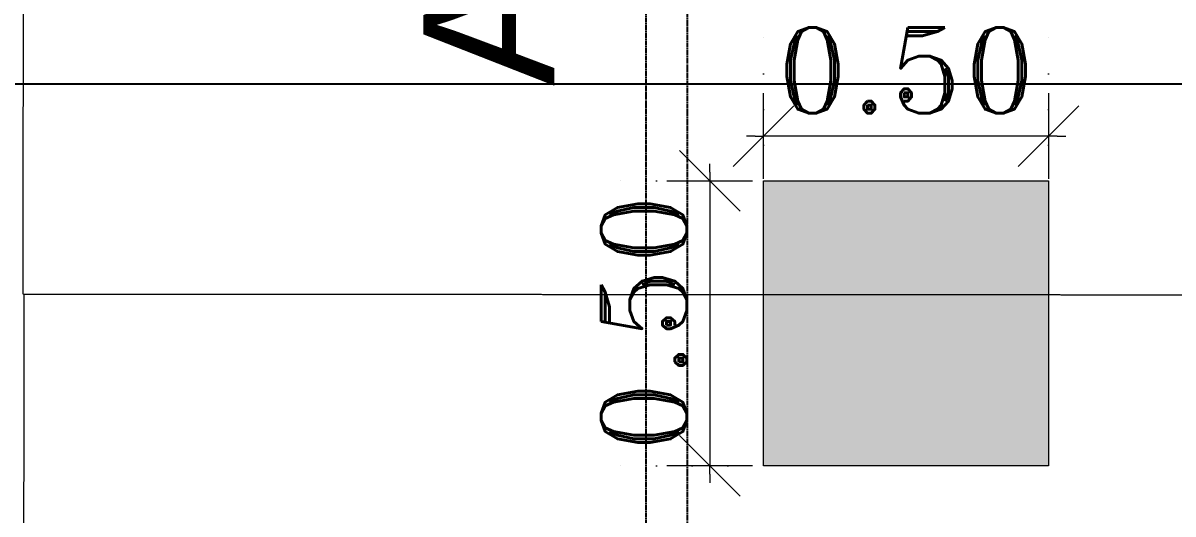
# Model space of a CAD drawing. Header units: inches. Extents: x 102655 to 148943, y 72248 to 114419.
# Drawn here: x 118775 to 120788, y 85085 to 85945 of the extents above; entities that cross this region are included whole.
import ezdxf

# ---------------------------------------------------------------- set-up
doc = ezdxf.new("R2010")
doc.units = ezdxf.units.IN
doc.linetypes.add('CENTER INDS', pattern=[13.335, 8.89, -1.11125, 2.2225, -1.11125])
doc.linetypes.add('DOT2', pattern=[0.125, 0, -0.125])
doc.layers.get('Defpoints').update_dxf_attribs({"color": 8})
for name, color, linetype, lineweight in [('ceiling dim', 8, 'Continuous', 5), ('Furnitureee', 8, 'Continuous', 5), ('S-SOLID', 8, 'Continuous', 0)]:
    doc.layers.add(name, color=color, linetype=linetype, lineweight=lineweight)
doc.layers.add('ELECTRICAL LIGHTING CEILING', color=6, linetype='CENTER INDS', true_color=0xff00ff)
doc.styles.add('ROMANT', font='romant')
doc.styles.get("Standard").update_dxf_attribs({"font": 'arial.ttf'})
doc.dimstyles.new('50', dxfattribs={"dimtxt": 0.15, "dimasz": 0.015, "dimexe": 0.18, "dimexo": 0.0625, "dimgap": 0.04, "dimtad": 1, "dimzin": 0, "dimdsep": 46, "dimtxsty": 'ROMANT', "dimblk": 'SAM2', "dimcen": 0.09, "dimclre": 181, "dimclrt": 3, "dimazin": 0, "dimtfac": 0.782609, "dimtix": 1, "dimtmove": 2, "dimatfit": 3, "dimldrblk": 'SAM2', "dimfxl": 0.18, "dimtolj": 1, "dimtzin": 0, "dimarcsym": 0})

# ---------------------------------------------------------------- blocks, each defined once
blk = doc.blocks.new('SAM2')
for p, q in [((0, -5), (0, 5)), ((3.54, 3.54), (-3.54, -3.54)), ((-1, 0), (0, 0))]:
    blk.add_line(p, q)
blk = doc.blocks.new('*D157')
at = {"layer": 'ceiling dim', "color": 181, "linetype": 'DOT2', "lineweight": -2, "ltscale": 0.5, "transparency": 16777216}
for p, q in [((478773.123, 1037613.7848), (478773.123, 1037613.9807)), ((478773.6217, 1037613.7848), (478773.6217, 1037613.9807))]:
    blk.add_line(p, q, dxfattribs=at)
at = {"layer": 'ceiling dim', "color": 0, "lineweight": -2, "ltscale": 0.5, "transparency": 16777216}
for p, q in [((478773.108, 1037613.8007), (478773.093, 1037613.8007)), ((478773.6217, 1037613.8007), (478773.123, 1037613.8007)), ((478773.6367, 1037613.8007), (478773.6517, 1037613.8007))]:
    blk.add_line(p, q, dxfattribs=at)
at = {"layer": 'Defpoints', "color": 0, "ltscale": 0.5, "transparency": 16777216}
for p in [(478773.123, 1037613.8007), (478773.123, 1037613.7223), (478773.6217, 1037613.7223)]:
    blk.add_point(p, dxfattribs=at)
at = {"layer": 'ceiling dim', "color": 0, "lineweight": -2, "ltscale": 0.5, "transparency": 16777216, "xscale": 0.015, "yscale": 0.015, "zscale": 0.015}
blk.add_blockref('SAM2', (478773.123, 1037613.8007), dxfattribs=at)
at = {"layer": 'ceiling dim', "color": 0, "lineweight": -2, "ltscale": 0.5, "transparency": 16777216, "xscale": 0.015, "yscale": 0.015, "zscale": 0.015, "rotation": 180}
blk.add_blockref('SAM2', (478773.6217, 1037613.8007), dxfattribs=at)
at = {"layer": 'ceiling dim', "color": 3, "ltscale": 0.5, "transparency": 16777216, "insert": (478773.3724, 1037613.9157), "char_height": 0.15, "attachment_point": 5, "style": 'ROMANT'}
blk.add_mtext('\\A1;0.50', dxfattribs=at)
blk = doc.blocks.new('*D158')
at = {"layer": 'ceiling dim', "color": 0, "lineweight": -2, "ltscale": 0.5, "transparency": 16777216}
for p, q in [((478773.0287, 1037613.7373), (478773.0287, 1037613.7523)), ((478773.0287, 1037613.7223), (478773.0287, 1037613.2236)), ((478773.0287, 1037613.2086), (478773.0287, 1037613.1936))]:
    blk.add_line(p, q, dxfattribs=at)
at = {"layer": 'ceiling dim', "color": 181, "linetype": 'DOT2', "lineweight": -2, "ltscale": 0.5, "transparency": 16777216}
for p, q in [((478773.0605, 1037613.7223), (478772.8487, 1037613.7223)), ((478773.0605, 1037613.2236), (478772.8487, 1037613.2236))]:
    blk.add_line(p, q, dxfattribs=at)
at = {"layer": 'Defpoints', "color": 0, "ltscale": 0.5, "transparency": 16777216}
for p in [(478773.123, 1037613.7223), (478773.0287, 1037613.2236), (478773.123, 1037613.2236)]:
    blk.add_point(p, dxfattribs=at)
at = {"layer": 'ceiling dim', "color": 0, "lineweight": -2, "ltscale": 0.5, "transparency": 16777216, "xscale": 0.015, "yscale": 0.015, "zscale": 0.015}
for p, rotation in [((478773.0287, 1037613.7223), 270), ((478773.0287, 1037613.2236), 90)]:
    blk.add_blockref('SAM2', p, dxfattribs=dict(at, rotation=rotation))
at = {"layer": 'ceiling dim', "color": 3, "ltscale": 0.5, "transparency": 16777216, "insert": (478772.9137, 1037613.473), "char_height": 0.15, "attachment_point": 5, "rotation": 90, "style": 'ROMANT'}
blk.add_mtext('\\A1;0.50', dxfattribs=at)
blk = doc.blocks.new('f')
at = {"layer": 'S-SOLID', "ltscale": 0.5, "true_color": 0xed1f24, "transparency": 33554559}
h = blk.add_hatch(color=240, dxfattribs=at)
h.dxf.hatch_style = 1
h.paths.add_polyline_path([(478773.123, 1037613.7223), (478773.6217, 1037613.7223), (478773.6217, 1037613.2236), (478773.123, 1037613.2236)])
at = {"layer": 'ceiling dim', "color": 242, "ltscale": 0.5, "true_color": 0xcd2027, "elevation": 0}
blk.add_lwpolyline([(478773.123, 1037613.7223), (478773.6217, 1037613.7223), (478773.6217, 1037613.2236), (478773.123, 1037613.2236)], close=True, dxfattribs=at)
at = {"layer": 'Furnitureee', "color": 8, "ltscale": 0.5, "extrusion": (6.31297e-07, -2.22138e-08, 1), "elevation": 0.2792}
for points in [[(478774.5507, 1037615.4913), (478774.5491, 1037613.5221), (478771.8271, 1037613.5242), (478771.8286, 1037615.4934)], [(478774.5507, 1037613.5221), (478774.5491, 1037611.553), (478771.8271, 1037611.5551), (478771.8286, 1037613.5242)]]:
    blk.add_lwpolyline(points, close=True, dxfattribs=at)
at = {"layer": 'ceiling dim', "color": 51, "ltscale": 0.5, "true_color": 0xf7f281}
dim = blk.add_linear_dim(base=(478773.123, 1037613.8007, 0), p1=(478773.6217, 1037613.7223, 0), p2=(478773.123, 1037613.7223, 0), dimstyle='50', dxfattribs=at)
dim.commit()
dim.dimension.update_dxf_attribs({"geometry": '*D157', "text_midpoint": (478773.3724, 1037613.9157, 0)})
dim = blk.add_linear_dim(base=(478773.0287, 1037613.2236, 0), p1=(478773.123, 1037613.7223, 0), p2=(478773.123, 1037613.2236, 0), angle=90, dimstyle='50', dxfattribs=at)
dim.commit()
dim.dimension.update_dxf_attribs({"geometry": '*D158', "text_midpoint": (478772.9137, 1037613.473, 0)})

msp = doc.modelspace()

# ---------------------------------------------------------------- linework, layer by layer
msp.add_line((112193.03264, 85838.55714), (131423.81516, 85838.55714))
at = {"layer": 'ELECTRICAL LIGHTING CEILING', "color": 6}
msp.add_lwpolyline([(119865.57733, 86790.88801), (119937.57357, 86790.88795), (119937.57192, 84812.07552), (119865.57568, 84812.07558)], close=True, dxfattribs=at)

# ---------------------------------------------------------------- block references
at = {"layer": 'ceiling dim', "xscale": 1000, "yscale": 1000, "zscale": 1000}
msp.add_blockref('f', (-478653051.58299, -1037528053.90511), dxfattribs=at)

# ---------------------------------------------------------------- texts
msp.add_text('A22', height=228.893641, rotation=90).set_placement((119704.74802, 85834.49339))

doc.saveas('drawing.dxf')
